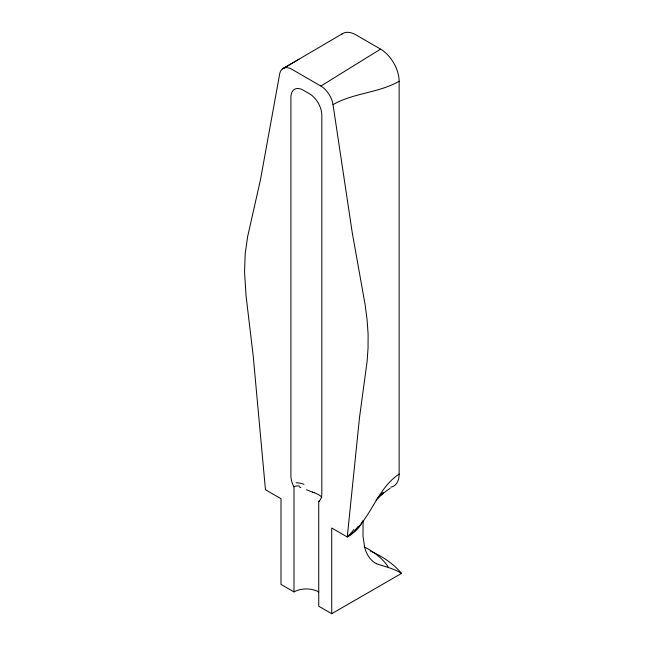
<?xml version="1.0" encoding="UTF-8"?>
<svg xmlns="http://www.w3.org/2000/svg" width="646" height="646" viewBox="0 0 646 646"><rect width="100%" height="100%" fill="white"/><g stroke="black" fill="none" stroke-linecap="round" stroke-linejoin="round"><path stroke-width="0.97" d="M363.068 520.611L362.995 536.067L364.627 547.105M357.892 526.684L354.977 530.479M377.829 498.276L383.183 492.817L376.004 500.061M383.183 492.817L381.172 494.844L390.055 488.287M341.435 34.432A26.244 15.149 60 0 1 355.841 34.827L380.583 49.112A26.244 15.149 60 0 1 399.139 81.251L399.139 474.067C375.722 489.523 370.683 521.516 347.265 536.971L331.721 527.992L331.721 613.7L318.736 606.198L318.736 501.377A17.499 10.102 60 0 0 321.829 493.714L321.829 115.174A17.499 10.102 60 0 0 309.458 93.751L303.273 90.182A17.499 10.102 60 0 0 290.902 97.32L290.902 475.86A17.499 10.102 60 0 0 293.995 487.092L293.995 591.914A17.499 10.102 0 0 1 318.736 591.914M283.974 68.016L342.727 33.527M299.001 59.262L282.399 68.904M380.583 49.112L320.876 86.063L291.847 69.3A17.499 10.102 60 0 0 279.702 73.854L260.427 179.943L247.596 236.816L245.197 253.862L244.543 271.998L246.094 296.151L253.224 356.172L265.458 489.741L281.002 498.712L281.002 584.42L293.995 591.914M331.721 613.7L401.481 573.43A104.967 60.603 0 0 0 370.271 550.981M362.567 521.249A57.849 33.398 0 0 1 347.265 536.971L359.507 417.534L367.106 361.356L368.05 347.952L368.107 334.063L367.065 319.608L365.127 304.67L352.296 232.988L333.021 104.636C353.556 92.814 378.604 93.072 399.139 81.251M318.736 501.377L319.439 501.151M401.481 573.43C393.729 568.27 384.838 566.833 376.384 563.635M299.663 487.302L300.858 487.657M312.511 492.147L306.454 489.757M364.134 546.855A87.476 50.501 0 0 1 388.141 566.841M353.96 529.413A44.655 36.144 73 0 1 347.047 536.592M376.352 563.7A61.507 35.514 -60 0 1 364.578 547.146M293.873 486.793A15.157 11.087 73.6 0 1 299.671 486.155M296.143 482.74A22.214 8.737 32.7 0 1 303.991 484.306M314.077 492.656A12.056 1.599 21.8 0 1 312.47 492.074M314.166 492.737A17.192 7.784 8.9 0 1 321.861 497.113M399.139 474.067A26.244 15.149 60 0 1 390.741 487.157M320.876 86.063A17.499 10.102 60 0 1 333.021 104.636"/></g></svg>
